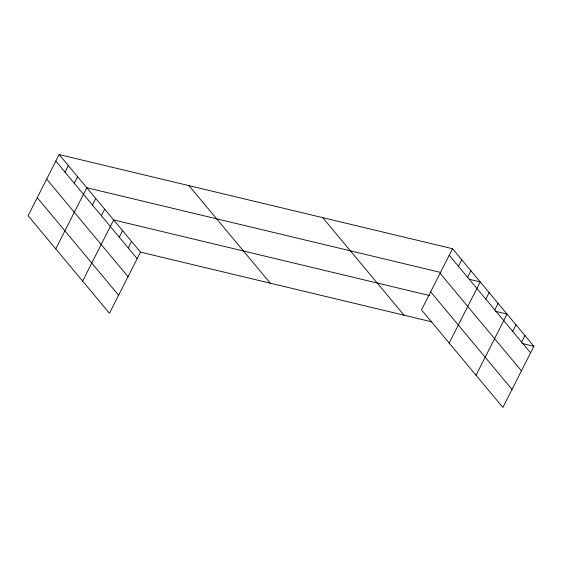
<?xml version="1.0" encoding="UTF-8"?>
<svg xmlns="http://www.w3.org/2000/svg" width="562" height="562" viewBox="0 0 562 562"><rect width="100%" height="100%" fill="white"/><g stroke="black" fill="none" stroke-linecap="round" stroke-linejoin="round"><path stroke-width="0.84" d="M59.122 154.564L28.1 215.71L109.464 313.28L140.486 252.127L59.122 154.564L452.536 248.72L533.9 346.29L502.878 407.436L421.514 309.873L452.536 248.72M65.023 172.162L68.339 165.621M74.247 183.219L77.563 176.679M55.764 248.882L86.787 187.736L440.58 272.415M92.421 205.004L95.737 198.47M101.371 215.738L104.687 209.205M82.614 281.077L113.636 219.932L429.494 295.528M119.27 237.199L122.586 230.666M128.22 247.933L131.536 241.4M458.444 266.318L461.76 259.777M467.661 277.375L470.977 270.835M449.178 343.045L480.201 281.892L469.242 279.272M485.835 299.167L489.151 292.626M494.785 309.894L498.101 303.361M476.028 375.24L507.05 314.095L495.248 311.264M512.684 331.362L516 324.822M521.634 342.089L524.95 335.556M140.486 252.127L431.89 321.871M522.098 343.466L533.9 346.29M449.221 255.26L530.584 352.824M440.081 273.28L521.445 370.843M430.661 291.847L512.024 389.417M322.707 217.649L404.071 315.219M188.951 185.636L270.308 283.206M55.807 161.104L137.17 258.668M46.66 179.123L128.024 276.687M37.24 197.691L118.603 295.254"/></g></svg>
